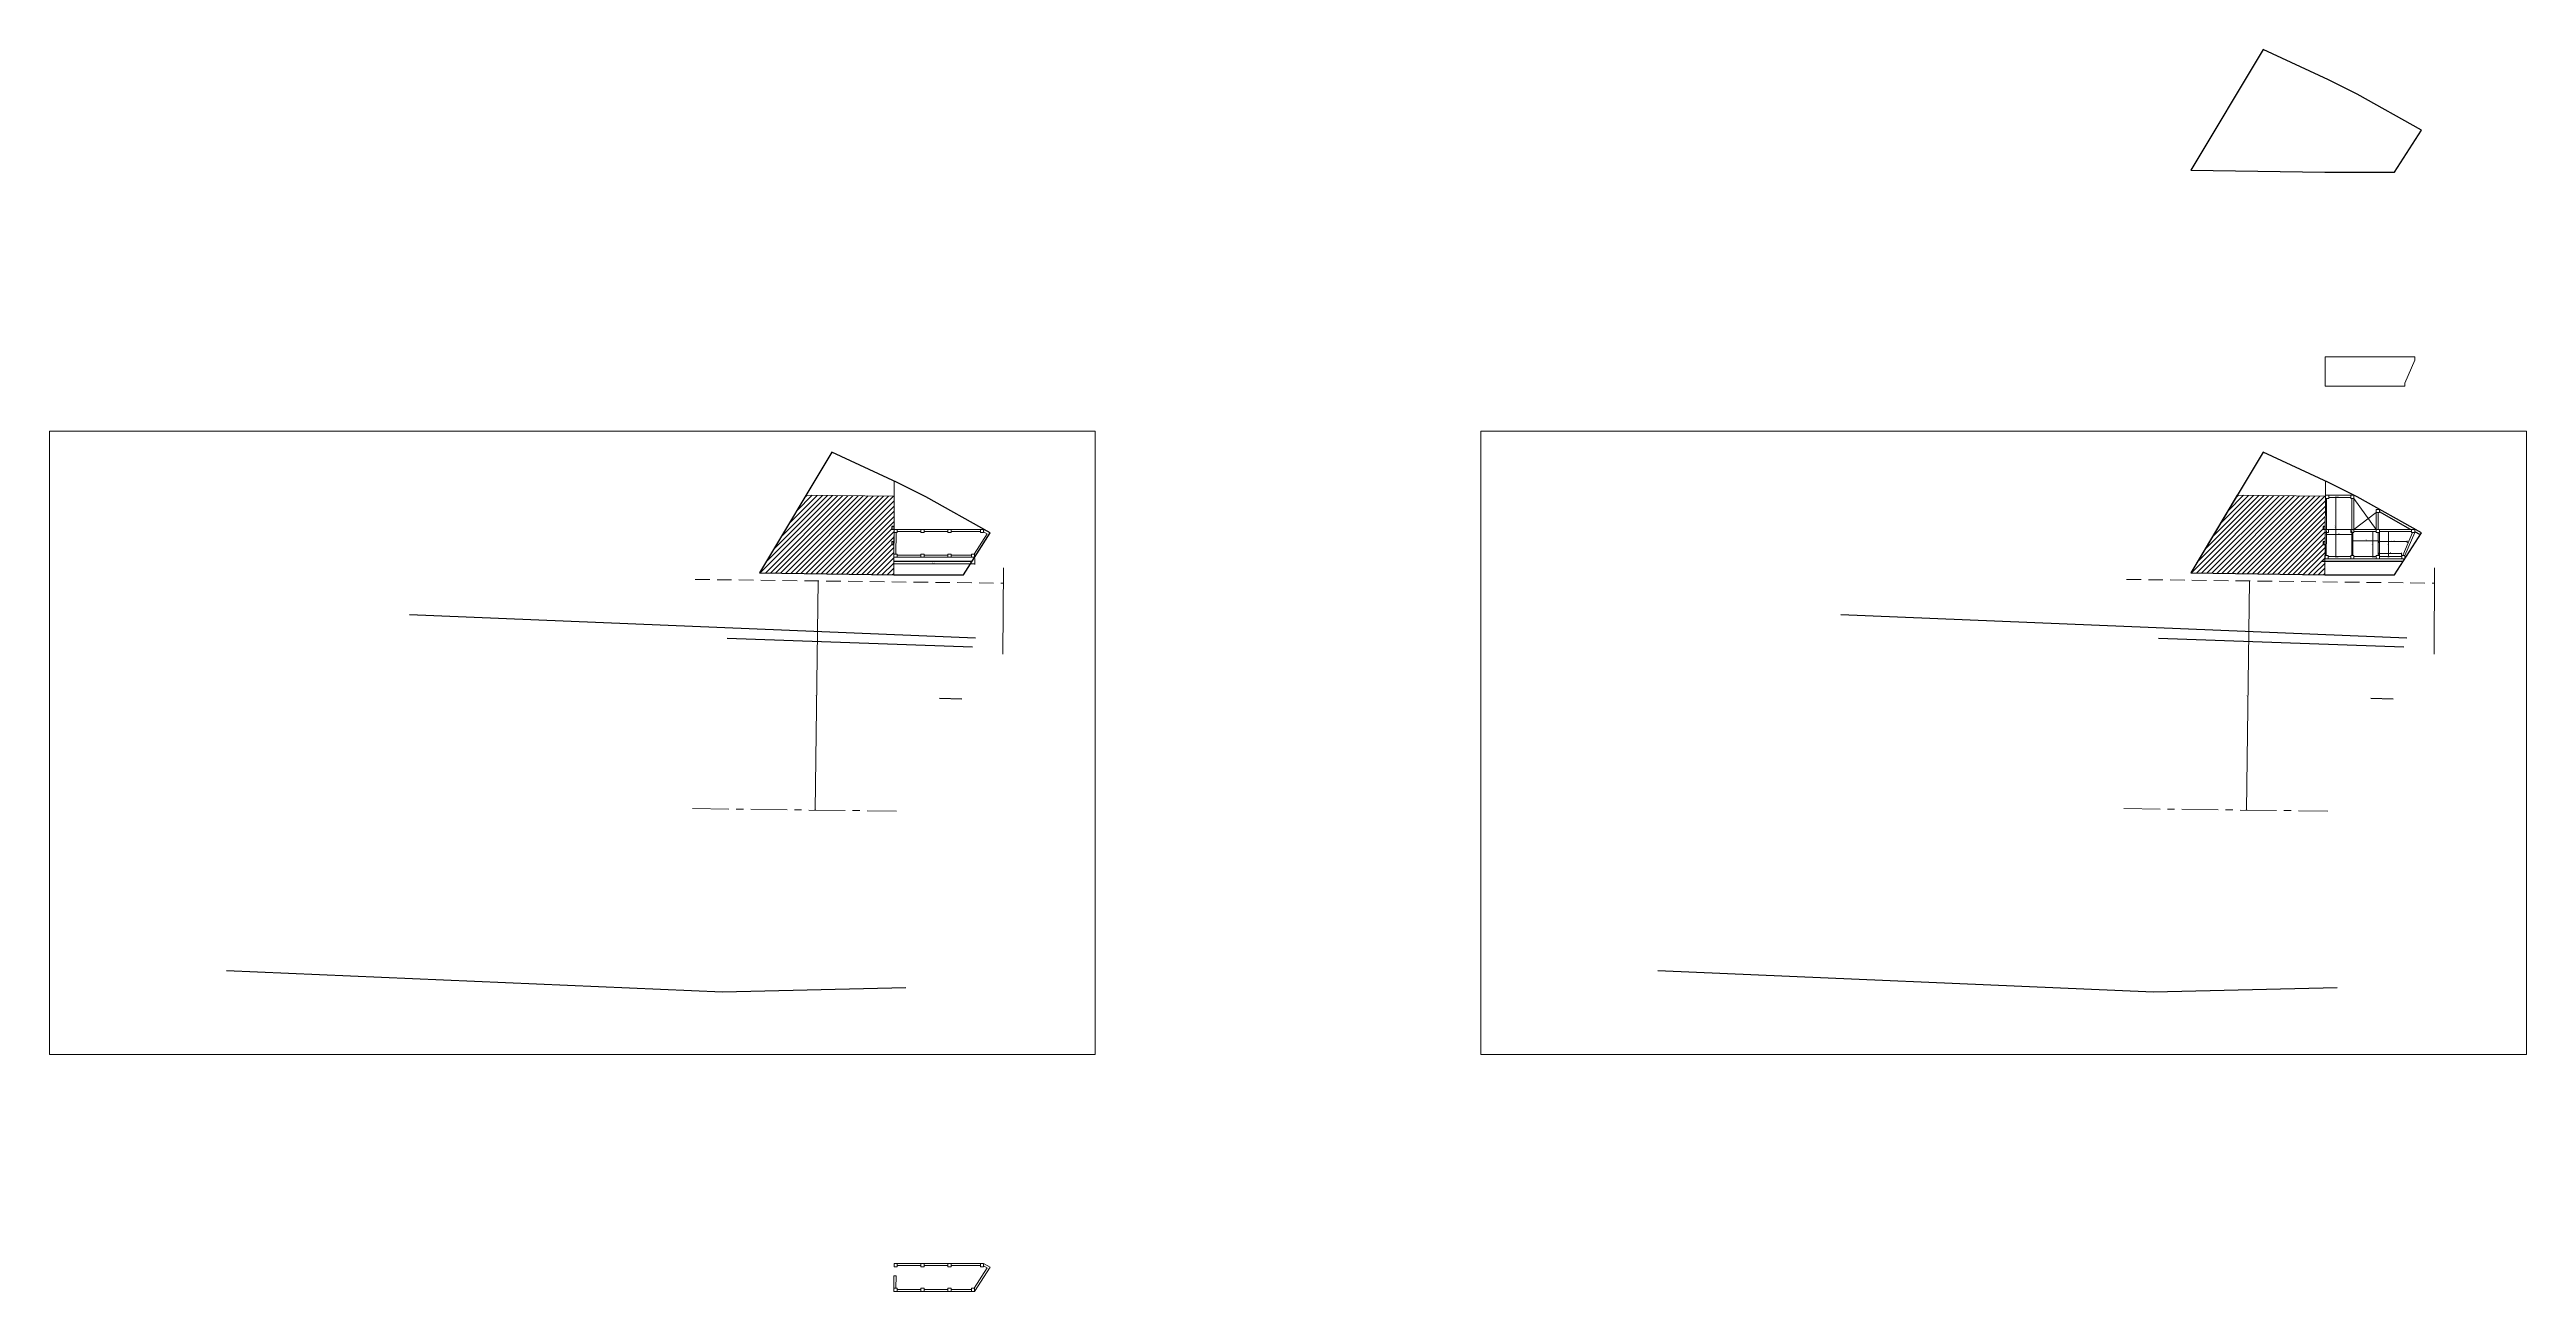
# Model space of a CAD drawing. Header units: inches. Extents: x 4069 to 91030, y -7803 to 12535.
# Drawn here: x 4069 to 14705, y 894 to 6227 of the extents above; entities that cross this region are included whole.
import ezdxf

# ---------------------------------------------------------------- set-up
doc = ezdxf.new("R2010")
doc.units = ezdxf.units.IN
doc.header["$LTSCALE"] = 5
doc.header["$MEASUREMENT"] = 0
doc.linetypes.add('CENTER', pattern=[2, 1.25, -0.25, 0.25, -0.25])
doc.linetypes.add('DASHED2', pattern=[0.375, 0.25, -0.125])
doc.layers.add('A-WALL', color=7, linetype='Continuous', lineweight=9)
doc.layers.add('DOOR', color=62, linetype='Continuous', lineweight=0)
doc.layers.add('dim line', color=7, linetype='Continuous', lineweight=15, true_color=0xfab2b2)
doc.layers.add('WALL', color=7, linetype='Continuous')
doc.styles.get("Standard").update_dxf_attribs({"font": 'arial.ttf'})
doc.dimstyles.new('Standard$0', dxfattribs={"dimtxt": 6, "dimasz": 4, "dimexe": 3, "dimexo": 6, "dimgap": 3, "dimtad": 1, "dimdec": 1, "dimzin": 0, "dimdsep": 46, "dimlunit": 4, "dimtxsty": 'Standard', "dimcen": 0.09, "dimclrd": 6, "dimclre": 6, "dimclrt": 7, "dimadec": 0, "dimazin": 0, "dimtfac": 1, "dimtdec": 1, "dimtix": 1, "dimtofl": 0, "dimtmove": 1, "dimatfit": 3, "dimfxl": 1, "dimtolj": 1, "dimtzin": 0, "dimlwd": 18, "dimlwe": 18, "dimarcsym": 0})

# ---------------------------------------------------------------- blocks, each defined once
blk = doc.blocks.new('oblique')
at = {"color": 0, "lineweight": -2}
blk.add_line((0.25, 0.25), (-0.25, -0.25), dxfattribs=at)
at = {"layer": 'dim line', "lineweight": 9}
for p, q in [((-0.4375, 0), (0.4375, 0)), ((0, 0.4375), (0, -0.4375))]:
    blk.add_line(p, q, dxfattribs=at)
blk = doc.blocks.new('*D31')
at = {"layer": 'A-WALL', "color": 33, "lineweight": 0, "ltscale": 5, "transparency": 16777216}
blk.add_line((7357, 2961), (7369, 3945), dxfattribs=at)
at = {"layer": 'A-WALL', "color": 47, "lineweight": 0, "ltscale": 5, "transparency": 16777216}
for p, q in [((7372, 3945), (7366, 3945)), ((7360, 2961), (7354, 2961))]:
    blk.add_line(p, q, dxfattribs=at)
at = {"layer": 'Defpoints', "color": 0, "ltscale": 5, "transparency": 16777216}
for p in [(7369, 3945), (7377, 3945), (7365, 2961)]:
    blk.add_point(p, dxfattribs=at)
at = {"layer": 'A-WALL', "color": 33, "lineweight": 0, "ltscale": 5, "transparency": 16777216, "xscale": 2, "yscale": 2, "zscale": 2}
for p, rotation in [((7369, 3945), 89.29419504651034), ((7357, 2961), 269.2941950465104)]:
    blk.add_blockref('oblique', p, dxfattribs=dict(at, rotation=rotation))
at = {"layer": 'A-WALL', "color": 7, "ltscale": 5, "transparency": 16777216, "insert": (7361, 3453), "char_height": 4.5, "attachment_point": 5, "rotation": 89.2942}
blk.add_mtext("\\A1;82'", dxfattribs=at)
blk = doc.blocks.new('_OBLIQUE')
at = {"color": 0, "linetype": 'ByBlock'}
blk.add_line((-0.5, -0.5), (0.5, 0.5), dxfattribs=at)
blk = doc.blocks.new('*D32')
at = {"layer": 'A-WALL', "color": 47, "lineweight": 0, "ltscale": 5, "transparency": 16777216}
for p, q in [((7695, 4041), (7695, 4015)), ((8042, 4041), (8042, 4015))]:
    blk.add_line(p, q, dxfattribs=at)
at = {"layer": 'A-WALL', "color": 33, "lineweight": 0, "ltscale": 5, "transparency": 16777216}
blk.add_line((7695, 4018), (8042, 4018), dxfattribs=at)
at = {"layer": 'Defpoints', "color": 0, "ltscale": 5, "transparency": 16777216}
for p in [(7695, 4046), (8042, 4046), (8042, 4018)]:
    blk.add_point(p, dxfattribs=at)
at = {"layer": 'A-WALL', "color": 33, "lineweight": 0, "ltscale": 5, "transparency": 16777216, "xscale": 2, "yscale": 2, "zscale": 2, "rotation": 180}
blk.add_blockref('oblique', (7695, 4018), dxfattribs=at)
at = {"layer": 'A-WALL', "color": 33, "lineweight": 0, "ltscale": 5, "transparency": 16777216, "xscale": 2, "yscale": 2, "zscale": 2}
blk.add_blockref('oblique', (8042, 4018), dxfattribs=at)
at = {"layer": 'A-WALL', "color": 7, "ltscale": 5, "transparency": 16777216, "insert": (7868, 4021), "char_height": 4.5, "attachment_point": 5}
blk.add_mtext('\\A1;28\'-11"', dxfattribs=at)
blk = doc.blocks.new('*D35')
at = {"layer": 'A-WALL', "color": 33, "lineweight": 0, "ltscale": 5, "transparency": 16777216}
blk.add_line((13503, 2961), (13515, 3945), dxfattribs=at)
at = {"layer": 'A-WALL', "color": 47, "lineweight": 0, "ltscale": 5, "transparency": 16777216}
for p, q in [((13518, 3945), (13512, 3945)), ((13506, 2961), (13500, 2961))]:
    blk.add_line(p, q, dxfattribs=at)
at = {"layer": 'Defpoints', "color": 0, "ltscale": 5, "transparency": 16777216}
for p in [(13515, 3945), (13523, 3945), (13511, 2961)]:
    blk.add_point(p, dxfattribs=at)
at = {"layer": 'A-WALL', "color": 33, "lineweight": 0, "ltscale": 5, "transparency": 16777216, "xscale": 2, "yscale": 2, "zscale": 2}
for p, rotation in [((13515, 3945), 89.29419504651034), ((13503, 2961), 269.2941950465104)]:
    blk.add_blockref('oblique', p, dxfattribs=dict(at, rotation=rotation))
at = {"layer": 'A-WALL', "color": 7, "ltscale": 5, "transparency": 16777216, "insert": (13506, 3453), "char_height": 4.5, "attachment_point": 5, "rotation": 89.2942}
blk.add_mtext("\\A1;82'", dxfattribs=at)
blk = doc.blocks.new('*D37')
at = {"layer": 'A-WALL', "color": 47, "lineweight": 0, "ltscale": 5, "transparency": 16777216}
for p, q in [((13898, 4304), (13883, 4304)), ((13897, 4049), (13883, 4049))]:
    blk.add_line(p, q, dxfattribs=at)
at = {"layer": 'A-WALL', "color": 33, "lineweight": 0, "ltscale": 5, "transparency": 16777216}
blk.add_line((13886, 4304), (13886, 4049), dxfattribs=at)
at = {"layer": 'Defpoints', "color": 0, "ltscale": 5, "transparency": 16777216}
for p in [(13903, 4304, -44), (13886, 4049), (13902, 4049)]:
    blk.add_point(p, dxfattribs=at)
at = {"layer": 'A-WALL', "color": 33, "lineweight": 0, "ltscale": 5, "transparency": 16777216, "xscale": 2, "yscale": 2, "zscale": 2}
for p, rotation in [((13886, 4304), 90), ((13886, 4049), 270)]:
    blk.add_blockref('oblique', p, dxfattribs=dict(at, rotation=rotation))
at = {"layer": 'A-WALL', "color": 7, "ltscale": 5, "transparency": 16777216, "insert": (13883, 4177), "char_height": 4.5, "attachment_point": 5, "rotation": 90}
blk.add_mtext('\\A1;21\'-2"', dxfattribs=at)
blk = doc.blocks.new('*D38')
at = {"layer": 'A-WALL', "color": 47, "lineweight": 0, "ltscale": 5, "transparency": 16777216}
for p, q in [((13846, 4161), (13846, 4141)), ((13955, 4161), (13955, 4141))]:
    blk.add_line(p, q, dxfattribs=at)
at = {"layer": 'A-WALL', "color": 33, "lineweight": 0, "ltscale": 5, "transparency": 16777216}
blk.add_line((13955, 4144), (13846, 4144), dxfattribs=at)
at = {"layer": 'Defpoints', "color": 0, "ltscale": 5, "transparency": 16777216}
for p in [(13846, 4166), (13955, 4166, -29), (13846, 4144)]:
    blk.add_point(p, dxfattribs=at)
at = {"layer": 'A-WALL', "color": 33, "lineweight": 0, "ltscale": 5, "transparency": 16777216, "xscale": 2, "yscale": 2, "zscale": 2, "rotation": 180}
blk.add_blockref('oblique', (13846, 4144), dxfattribs=at)
at = {"layer": 'A-WALL', "color": 33, "lineweight": 0, "ltscale": 5, "transparency": 16777216, "xscale": 2, "yscale": 2, "zscale": 2}
blk.add_blockref('oblique', (13955, 4144), dxfattribs=at)
at = {"layer": 'A-WALL', "color": 7, "ltscale": 5, "transparency": 16777216, "insert": (13900, 4147), "char_height": 4.5, "attachment_point": 5}
blk.add_mtext('\\A1;9\'-1"', dxfattribs=at)
blk = doc.blocks.new('*D39')
at = {"layer": 'A-WALL', "color": 47, "lineweight": 0, "ltscale": 5, "transparency": 16777216}
for p, q in [((13959, 4147), (13959, 4114)), ((14068, 4147), (14068, 4114))]:
    blk.add_line(p, q, dxfattribs=at)
at = {"layer": 'A-WALL', "color": 33, "lineweight": 0, "ltscale": 5, "transparency": 16777216}
blk.add_line((13959, 4117), (14068, 4117), dxfattribs=at)
at = {"layer": 'Defpoints', "color": 0, "ltscale": 5, "transparency": 16777216}
for p in [(13959, 4152, -58), (14068, 4152), (14068, 4117)]:
    blk.add_point(p, dxfattribs=at)
at = {"layer": 'A-WALL', "color": 33, "lineweight": 0, "ltscale": 5, "transparency": 16777216, "xscale": 2, "yscale": 2, "zscale": 2, "rotation": 180}
blk.add_blockref('oblique', (13959, 4117), dxfattribs=at)
at = {"layer": 'A-WALL', "color": 33, "lineweight": 0, "ltscale": 5, "transparency": 16777216, "xscale": 2, "yscale": 2, "zscale": 2}
blk.add_blockref('oblique', (14068, 4117), dxfattribs=at)
at = {"layer": 'A-WALL', "color": 7, "ltscale": 5, "transparency": 16777216, "insert": (14014, 4120), "char_height": 4.5, "attachment_point": 5}
blk.add_mtext('\\A1;9\'-1"', dxfattribs=at)
blk = doc.blocks.new('*D40')
at = {"layer": 'A-WALL', "color": 47, "lineweight": 0, "ltscale": 5, "transparency": 16777216}
for p, q in [((14054, 4157), (14042, 4157)), ((14054, 4049), (14042, 4049))]:
    blk.add_line(p, q, dxfattribs=at)
at = {"layer": 'A-WALL', "color": 33, "lineweight": 0, "ltscale": 5, "transparency": 16777216}
blk.add_line((14045, 4157), (14045, 4049), dxfattribs=at)
at = {"layer": 'Defpoints', "color": 0, "ltscale": 5, "transparency": 16777216}
for p in [(14059, 4157), (14045, 4049), (14059, 4049)]:
    blk.add_point(p, dxfattribs=at)
at = {"layer": 'A-WALL', "color": 33, "lineweight": 0, "ltscale": 5, "transparency": 16777216, "xscale": 2, "yscale": 2, "zscale": 2}
for p, rotation in [((14045, 4157), 90), ((14045, 4049), 270)]:
    blk.add_blockref('oblique', p, dxfattribs=dict(at, rotation=rotation))
at = {"layer": 'A-WALL', "color": 7, "ltscale": 5, "transparency": 16777216, "insert": (14043, 4103), "char_height": 4.5, "attachment_point": 5, "rotation": 90}
blk.add_mtext("\\A1;9'", dxfattribs=at)
blk = doc.blocks.new('*D41')
at = {"layer": 'A-WALL', "color": 47, "lineweight": 0, "ltscale": 5, "transparency": 16777216}
for p, q in [((14116, 4157), (14110, 4157)), ((14116, 4049), (14110, 4049))]:
    blk.add_line(p, q, dxfattribs=at)
at = {"layer": 'A-WALL', "color": 33, "lineweight": 0, "ltscale": 5, "transparency": 16777216}
blk.add_line((14113, 4049), (14113, 4157), dxfattribs=at)
at = {"layer": 'Defpoints', "color": 0, "ltscale": 5, "transparency": 16777216}
for p in [(14113, 4157), (14121, 4157), (14121, 4049)]:
    blk.add_point(p, dxfattribs=at)
at = {"layer": 'A-WALL', "color": 33, "lineweight": 0, "ltscale": 5, "transparency": 16777216, "xscale": 2, "yscale": 2, "zscale": 2}
for p, rotation in [((14113, 4157), 90), ((14113, 4049), 270)]:
    blk.add_blockref('oblique', p, dxfattribs=dict(at, rotation=rotation))
at = {"layer": 'A-WALL', "color": 7, "ltscale": 5, "transparency": 16777216, "insert": (14110, 4103), "char_height": 4.5, "attachment_point": 5, "rotation": 90}
blk.add_mtext("\\A1;9'", dxfattribs=at)
blk = doc.blocks.new('*D42')
at = {"layer": 'A-WALL', "color": 47, "lineweight": 0, "ltscale": 5, "transparency": 16777216}
for p, q in [((14073, 4108), (14073, 4117)), ((14193, 4108), (14193, 4117))]:
    blk.add_line(p, q, dxfattribs=at)
at = {"layer": 'A-WALL', "color": 33, "lineweight": 0, "ltscale": 5, "transparency": 16777216}
blk.add_line((14193, 4114), (14073, 4114), dxfattribs=at)
at = {"layer": 'Defpoints', "color": 0, "ltscale": 5, "transparency": 16777216}
for p in [(14073, 4114), (14073, 4103), (14193, 4103)]:
    blk.add_point(p, dxfattribs=at)
at = {"layer": 'A-WALL', "color": 33, "lineweight": 0, "ltscale": 5, "transparency": 16777216, "xscale": 2, "yscale": 2, "zscale": 2, "rotation": 180}
blk.add_blockref('oblique', (14073, 4114), dxfattribs=at)
at = {"layer": 'A-WALL', "color": 33, "lineweight": 0, "ltscale": 5, "transparency": 16777216, "xscale": 2, "yscale": 2, "zscale": 2}
blk.add_blockref('oblique', (14193, 4114), dxfattribs=at)
at = {"layer": 'A-WALL', "color": 7, "ltscale": 5, "transparency": 16777216, "insert": (14133, 4117), "char_height": 4.5, "attachment_point": 5}
blk.add_mtext('\\A1;9\'-11"', dxfattribs=at)
blk = doc.blocks.new('*D43')
at = {"layer": 'A-WALL', "color": 47, "lineweight": 0, "ltscale": 5, "transparency": 16777216}
for p, q in [((14073, 4059), (14073, 4065)), ((14169, 4054), (14169, 4065))]:
    blk.add_line(p, q, dxfattribs=at)
at = {"layer": 'A-WALL', "color": 33, "lineweight": 0, "ltscale": 5, "transparency": 16777216}
blk.add_line((14073, 4062), (14169, 4062), dxfattribs=at)
at = {"layer": 'Defpoints', "color": 0, "ltscale": 5, "transparency": 16777216}
for p in [(14073, 4054), (14169, 4062), (14169, 4049)]:
    blk.add_point(p, dxfattribs=at)
at = {"layer": 'A-WALL', "color": 33, "lineweight": 0, "ltscale": 5, "transparency": 16777216, "xscale": 2, "yscale": 2, "zscale": 2, "rotation": 180}
blk.add_blockref('oblique', (14073, 4062), dxfattribs=at)
at = {"layer": 'A-WALL', "color": 33, "lineweight": 0, "ltscale": 5, "transparency": 16777216, "xscale": 2, "yscale": 2, "zscale": 2}
blk.add_blockref('oblique', (14169, 4062), dxfattribs=at)
at = {"layer": 'A-WALL', "color": 7, "ltscale": 5, "transparency": 16777216, "insert": (14121, 4065), "char_height": 4.5, "attachment_point": 5}
blk.add_mtext("\\A1;8'", dxfattribs=at)

msp = doc.modelspace()

# ---------------------------------------------------------------- hatches: boundary and pattern name
at = {"layer": 'A-WALL', "ltscale": 5}
h = msp.add_hatch(dxfattribs=at)
h.set_pattern_fill('ANSI31', color=256, scale=125)
h.set_pattern_definition([(45, (-91179.472, 20671.61), (-11.0485435, 11.0485435), [])])
h.paths.add_polyline_path([(7695.33, 4166.42), (7686.33, 4166.54), (7686.41, 4178.54), (7695.41, 4178.42), (7696.26, 4308.42), (7317.79, 4312.92), (7118.12, 3979.07), (7694.05, 3970.43), (7694.55, 4046.43), (7694.55, 4060.43), (7694.64, 4060.43), (7694.91, 4101.42), (7685.91, 4101.54), (7685.99, 4113.54), (7694.99, 4113.42)])
h = msp.add_hatch(dxfattribs=at)
h.set_pattern_fill('ANSI31', color=256, scale=125)
h.set_pattern_definition([(45, (-85033.939, 20671.61), (-11.0485435, 11.0485435), [])])
h.paths.add_polyline_path([(13840.87, 4166.42), (13831.87, 4166.54), (13831.95, 4178.54), (13840.95, 4178.42), (13841.79, 4308.42), (13463.32, 4312.92), (13263.65, 3979.07), (13839.59, 3970.43), (13840.08, 4046.43), (13840.08, 4060.43), (13840.18, 4060.43), (13840.44, 4101.42), (13831.44, 4101.54), (13831.52, 4113.54), (13840.52, 4113.42)])

# ---------------------------------------------------------------- linework, layer by layer
for p, q in [((13573.78, 6226.54, -58.17), (13263.65, 5708.01, -58.17)), ((13854.26, 6096.69, -58.17), (13573.78, 6226.54, -58.17)), ((13977.62, 6034.76, -58.17), (13854.26, 6096.69, -58.17)), ((14253.72, 5879.69, -58.17), (13977.62, 6034.76, -58.17)), ((14138.76, 5699.36, -58.17), (14253.72, 5879.69, -58.17)), ((13263.65, 5708.01, -58.17), (13839.59, 5699.36, -58.17)), ((13839.59, 5699.36, -58.17), (14138.76, 5699.36, -58.17)), ((7428.24, 4497.61, -58.17), (7118.12, 3979.07, -58.17)), ((7708.72, 4367.76, -58.17), (7428.24, 4497.61, -58.17)), ((13573.78, 4497.61, -58.17), (13263.65, 3979.07, -58.17)), ((13854.26, 4367.76, -58.17), (13573.78, 4497.61, -58.17)), ((7832.09, 4305.83, -58.17), (7708.72, 4367.76, -58.17)), ((13977.62, 4305.83, -58.17), (13854.26, 4367.76, -58.17)), ((8108.18, 4150.76, -58.17), (7832.09, 4305.83, -58.17)), ((14253.72, 4150.76, -58.17), (13977.62, 4305.83, -58.17)), ((7993.23, 3970.43, -58.17), (8108.18, 4150.76, -58.17)), ((14207.45, 4166.42, -58.17), (14073.38, 4241.72, -58.17)), ((14138.76, 3970.43, -58.17), (14253.72, 4150.76, -58.17)), ((14249.31, 4142.91, -58.17), (14225.83, 4156.1, -58.17)), ((7118.12, 3979.07, -58.17), (7694.05, 3970.43, -58.17)), ((7694.05, 4030.43, -58.17), (8031.47, 4030.43, -58.17)), ((7694.05, 3970.43, -58.17), (7993.23, 3970.43, -58.17)), ((13263.65, 3979.07, -58.17), (13839.59, 3970.43, -58.17)), ((13826.35, 4030.43, -58.17), (14177.01, 4030.43, -58.17)), ((13839.59, 3970.43, -58.17), (14138.76, 3970.43, -58.17)), ((5614.77, 3801.32, -5.61), (8045.98, 3700.59, -56.63)), ((11760.31, 3801.32, -5.61), (14191.51, 3700.59, -56.63)), ((8032.76, 3660.78, -55.89), (6979.45, 3698.09, -59.35)), ((14178.3, 3660.78, -55.89), (13124.99, 3698.09, -59.35)), ((7986.83, 3437.09, -65.96), (7891.09, 3439.6, -65.57)), ((14132.36, 3437.09, -65.96), (14036.62, 3439.6, -65.57)), ((6958.23, 2178.86, 1.52), (4828.94, 2270.27, 1.52)), ((13103.76, 2178.86, 1.52), (10974.48, 2270.27, 1.52)), ((7746.46, 2197.2, 1.52), (6958.23, 2178.86, 1.52)), ((13891.99, 2197.2, 1.52), (13103.76, 2178.86, 1.52))]:
    msp.add_line(p, q)
for p, q in [((13840.04, 4780.51, -58.17), (13840.87, 4906.51, -58.17)), ((14225.83, 4906.51), (13840.87, 4906.51)), ((14183.38, 4794.51), (14225.83, 4892.51, -58.17)), ((14225.83, 4892.51, -58.17), (14225.83, 4906.51, -58.17)), ((14183.38, 4780.51, -58.17), (14183.38, 4794.51)), ((13840.04, 4780.51, -58.17), (14183.38, 4780.51, -58.17)), ((7696.26, 4308.42, -58.17), (7696.68, 4373.33, -58.17)), ((13841.79, 4308.42, -58.17), (13842.22, 4373.33, -58.17)), ((13846.73, 4298.61), (13845.87, 4166.42)), ((13855.82, 4312.61, -58.17), (13950.12, 4312.61, -29.08)), ((13855.82, 4303.61, -58.17), (13950.12, 4303.61, -29.08)), ((13955.12, 4298.61, -29.08), (13955.12, 4166.42, -29.08)), ((13964.12, 4298.61, -29.08), (13964.12, 4166.42, -29.08)), ((13964.12, 4298.61, -29.08), (14059.38, 4166.42)), ((7694.99, 4113.42, -58.17), (7695.33, 4152.42)), ((7695.33, 4166.42, -58.17), (8080.3, 4166.42, -58.17)), ((13840.04, 4040.42, -58.17), (13840.87, 4166.42, -58.17)), ((13840.87, 4166.42, -58.17), (13854.87, 4166.42, -58.17)), ((13845.78, 4152.42), (13845.14, 4054.45)), ((13950.12, 4166.42, -58.17), (14073.38, 4166.42, -58.17)), ((13954.87, 4054.42, -58.17), (13954.87, 4152.42, -58.17)), ((13959.37, 4054.42, -58.17), (13959.37, 4152.42, -58.17)), ((13964.12, 4166.42, -29.08), (14059.38, 4238.05)), ((14059.38, 4157.42), (13964.12, 4157.42)), ((14059.38, 4238.05), (14059.38, 4166.42)), ((14068.38, 4238.05), (14068.38, 4166.42)), ((14068.38, 4054.42), (14068.38, 4152.42)), ((14073.38, 4054.42), (14073.38, 4166.42)), ((14207.11, 4166.42), (14073.38, 4166.42)), ((14211.83, 4157.42), (14073.38, 4157.42)), ((14173.57, 4054.42, 2.12), (14216.02, 4152.42, -56.05)), ((14183.38, 4054.42), (14225.83, 4152.42, -58.17)), ((14207.11, 4166.42, -58.17), (14225.83, 4166.42, -58.17)), ((7157.8, 4046.42, -58.17), (7158.4, 4046.42, -58.17)), ((7694.55, 4046.42, -58.17), (8041.67, 4046.42, -58.17)), ((13303.33, 4046.42, -58.17), (13303.93, 4046.42, -58.17)), ((13854.14, 4049.42), (13950.12, 4049.42)), ((13964.12, 4049.42), (14059.38, 4049.42)), ((14073.38, 4049.42), (14169.38, 4049.42)), ((8165, 4000.68), (8162.93, 3630.48)), ((13836.35, 4040.42, -58.17), (14183.38, 4040.42, -58.17)), ((14310.54, 4000.68), (14308.46, 3630.48)), ((7694.99, 961.12, -58.17), (7703.99, 961.12, -58.17)), ((7695.33, 1014.12, -58.17), (8080.3, 1014.12, -58.17)), ((7694.55, 894.12, -58.17), (8041.67, 894.12, -58.17))]:
    msp.add_line(p, q, dxfattribs=at)
at = {"layer": 'A-WALL', "linetype": 'DASHED2', "ltscale": 50}
for p, q in [((6842.03, 3951.42), (8164.63, 3935.13)), ((12987.57, 3951.42), (14310.17, 3935.13))]:
    msp.add_line(p, q, dxfattribs=at)
at = {"layer": 'A-WALL', "linetype": 'CENTER', "ltscale": 25}
for p, q in [((6829.91, 2967.49), (7706.7, 2956.69)), ((12975.45, 2967.49), (13852.24, 2956.69))]:
    msp.add_line(p, q, dxfattribs=at)
at = {"layer": 'A-WALL', "ltscale": 5}
for points in [[(13977.62, 6034.76), (13854.26, 6096.69), (13573.78, 6226.54), (13263.65, 5708.01), (13839.59, 5699.36), (14138.76, 5699.36), (14253.72, 5879.69)], [(8108.18, 4150.76), (8080.3, 4166.42), (7695.33, 4166.42), (7694.55, 4046.42), (8041.67, 4046.42)], [(7695.33, 4166.42), (7709.33, 4166.42), (7709.33, 4152.42), (7695.33, 4152.42)], [(7810.55, 4166.42), (7824.55, 4166.42), (7824.55, 4152.42), (7810.55, 4152.42)], [(7926.55, 4166.42), (7940.55, 4166.42), (7940.55, 4152.42), (7926.55, 4152.42)], [(8066.3, 4166.42), (8080.3, 4166.42), (8080.3, 4152.42), (8066.3, 4152.42)], [(14059.38, 4252.05), (14073.38, 4252.05), (14073.38, 4238.05), (14059.38, 4238.05)], [(14059.38, 4166.42), (14073.38, 4166.42), (14073.38, 4152.42), (14059.38, 4152.42)], [(7810.55, 4060.43), (7824.55, 4060.43), (7824.55, 4046.43), (7810.55, 4046.43)], [(7926.55, 4060.43), (7940.55, 4060.43), (7940.55, 4046.43), (7926.55, 4046.43)], [(8027.67, 4060.43), (8041.67, 4060.43), (8041.67, 4046.43), (8027.67, 4046.43)], [(13840.14, 4054.42), (13854.14, 4054.42), (13854.14, 4040.42), (13840.14, 4040.42)], [(14059.38, 4054.42), (14073.38, 4054.42), (14073.38, 4040.42), (14059.38, 4040.42)], [(14169.38, 4054.42), (14183.38, 4054.42), (14183.38, 4040.42), (14169.38, 4040.42)], [(7695.33, 1014.12), (7709.33, 1014.12), (7709.33, 1000.12), (7695.33, 1000.12)], [(7810.55, 1014.12), (7824.55, 1014.12), (7824.55, 1000.12), (7810.55, 1000.12)], [(7926.55, 1014.12), (7940.55, 1014.12), (7940.55, 1000.12), (7926.55, 1000.12)], [(8066.3, 1014.12), (8080.3, 1014.12), (8080.3, 1000.12), (8066.3, 1000.12)], [(7810.55, 908.12), (7824.55, 908.12), (7824.55, 894.12), (7810.55, 894.12)], [(7926.55, 908.12), (7940.55, 908.12), (7940.55, 894.12), (7926.55, 894.12)], [(8027.67, 908.12), (8041.67, 908.12), (8041.67, 894.12), (8027.67, 894.12)]]:
    msp.add_lwpolyline(points, close=True, dxfattribs=at)
at = {"layer": 'A-WALL', "ltscale": 5, "elevation": -58.17}
msp.add_lwpolyline([(13840.87, 4906.51), (13840.04, 4780.51), (14183.38, 4780.51), (14183.38, 4794.51), (14225.83, 4892.51), (14225.83, 4906.51), (13840.87, 4906.51)], dxfattribs=at)
at = {"layer": 'A-WALL', "ltscale": 5}
for points, elevation in [([(13841.82, 4312.61), (13855.82, 4312.61), (13855.82, 4298.61), (13841.82, 4298.61)], -58.17), ([(13950.12, 4312.61), (13964.12, 4312.61), (13964.12, 4298.61), (13950.12, 4298.61)], -29.08), ([(13840.87, 4166.42), (13840.04, 4040.42), (14183.38, 4040.42), (14183.38, 4054.42), (14225.83, 4152.42), (14225.83, 4166.42)], -58.17), ([(13840.87, 4166.42), (13854.87, 4166.42), (13854.87, 4152.42), (13840.87, 4152.42)], -58.17), ([(13950.12, 4166.42), (13964.12, 4166.42), (13964.12, 4152.42), (13950.12, 4152.42)], -29.08), ([(14211.83, 4166.42), (14225.83, 4166.42), (14225.83, 4152.42), (14211.83, 4152.42)], -58.17), ([(7694.64, 4060.42), (7708.64, 4060.42), (7708.64, 4046.42), (7694.64, 4046.42)], -58.17), ([(13950.12, 4054.42), (13964.12, 4054.42), (13964.12, 4040.42), (13950.12, 4040.42)], -58.17), ([(7694.64, 908.12), (7708.64, 908.12), (7708.64, 894.12), (7694.64, 894.12)], -58.17)]:
    msp.add_lwpolyline(points, close=True, dxfattribs=dict(at, elevation=elevation))
for points in [[(7704.24, 4152.42), (7703.64, 4060.42)], [(7810.55, 4157.42), (7709.33, 4157.42)], [(7926.55, 4157.42), (7824.55, 4157.42)], [(8066.3, 4157.42), (7940.55, 4157.42)], [(8039.92, 4060.43), (8095.48, 4147.57), (8080.3, 4156.1)], [(7708.64, 4055.42), (7810.55, 4055.42)], [(7824.55, 4055.42), (7926.55, 4055.42)], [(7940.55, 4055.42), (8027.67, 4055.42)], [(7694.99, 961.12), (7694.55, 894.12), (8041.67, 894.12), (8108.18, 998.46), (8080.3, 1014.12), (7695.33, 1014.12)], [(7703.99, 961.12), (7703.64, 908.12)], [(7810.55, 1005.12), (7709.33, 1005.12)], [(7926.55, 1005.12), (7824.55, 1005.12)], [(8066.3, 1005.12), (7940.55, 1005.12)], [(8039.92, 908.12), (8095.48, 995.27), (8080.3, 1003.8)], [(7708.64, 903.12), (7810.55, 903.12)], [(7824.55, 903.12), (7926.55, 903.12)], [(7940.55, 903.12), (8027.67, 903.12)]]:
    msp.add_lwpolyline(points, dxfattribs=at)
at = {"layer": 'DOOR', "lineweight": 13}
for points in [[(4069.29, 4588.24), (8559.41, 4588.24), (8559.41, 1912.1), (4069.29, 1912.1)], [(10214.82, 4588.24), (14704.95, 4588.24), (14704.95, 1912.1), (10214.82, 1912.1)]]:
    msp.add_lwpolyline(points, close=True, dxfattribs=at)
at = {"layer": 'DOOR', "lineweight": 13, "elevation": -58.17}
for points in [[(7118.12, 3979.07), (7694.05, 3970.43), (7696.26, 4308.42), (7317.79, 4312.92)], [(13263.65, 3979.07), (13839.59, 3970.43), (13841.79, 4308.42), (13463.32, 4312.92)]]:
    msp.add_lwpolyline(points, close=True, dxfattribs=at)
at = {"layer": 'WALL', "color": 2, "linetype": 'ByBlock', "ltscale": 5, "elevation": -58.17}
for points in [[(7686.41, 4178.54), (7686.33, 4166.54), (7695.33, 4166.42), (7695.41, 4178.42)], [(13831.95, 4178.54), (13831.87, 4166.54), (13840.87, 4166.42), (13840.95, 4178.42)], [(7685.99, 4113.54), (7685.91, 4101.54), (7694.91, 4101.42), (7694.99, 4113.42)], [(13831.52, 4113.54), (13831.44, 4101.54), (13840.44, 4101.42), (13840.52, 4113.42)]]:
    msp.add_lwpolyline(points, close=True, dxfattribs=at)

# ---------------------------------------------------------------- dimensions: what is measured, and where the dimension line sits
at = {"layer": 'A-WALL', "ltscale": 5}
for base, p1, p2, picture, middle in [((13885.59, 4049.42), (13902.97, 4303.61, -43.63), (13902.13, 4049.42), '*D37', (13882.83, 4176.51)), ((14045.3, 4049.42), (14059.38, 4157.42), (14059.38, 4049.42), '*D40', (14042.5, 4103.42)), ((14112.94, 4157.42), (14121.38, 4049.42), (14121.38, 4157.42), '*D41', (14110.14, 4103.42))]:
    dim = msp.add_linear_dim(base=base, p1=p1, p2=p2, angle=90, dimstyle='Standard$0', override={"dimtxt": 4.5, "dimasz": 2, "dimexo": 5, "dimgap": 0.5, "dimdec": 0, "dimzin": 12, "dimpost": '\\X', "dimblk": 'oblique', "dimcen": 3, "dimclrd": 33, "dimclre": 47, "dimtfac": 0.5, "dimtdec": 0, "dimfxl": 3, "dimlwd": 0, "dimlwe": 0}, dxfattribs=at)
    dim.commit()
    dim.dimension.update_dxf_attribs({"geometry": picture, "text_midpoint": middle})
for base, p1, p2, picture, middle in [((13845.87, 4143.77), (13955.12, 4166.42, -29.08), (13845.87, 4166.42), '*D38', (13900.49, 4146.56)), ((14068.38, 4117.05), (13959.37, 4152.42, -58.17), (14068.38, 4152.42), '*D39', (14013.88, 4119.85)), ((8041.67, 4018.44), (7694.55, 4046.42), (8041.67, 4046.42), '*D32', (7868.11, 4021.24)), ((14073.38, 4114.49), (14192.6, 4103.42), (14073.38, 4103.42), '*D42', (14132.99, 4117.29)), ((14169.38, 4062.18), (14073.38, 4054.42), (14169.38, 4049.42), '*D43', (14121.38, 4064.98))]:
    dim = msp.add_linear_dim(base=base, p1=p1, p2=p2, dimstyle='Standard$0', override={"dimtxt": 4.5, "dimasz": 2, "dimexo": 5, "dimgap": 0.5, "dimdec": 0, "dimzin": 12, "dimpost": '\\X', "dimblk": 'oblique', "dimcen": 3, "dimclrd": 33, "dimclre": 47, "dimtfac": 0.5, "dimtdec": 0, "dimfxl": 3, "dimlwd": 0, "dimlwe": 0}, dxfattribs=at)
    dim.commit()
    dim.dimension.update_dxf_attribs({"geometry": picture, "text_midpoint": middle})
for p1, p2, picture, middle in [((7365.01, 2960.9), (7377.14, 3944.83), '*D31', (7360.56, 3452.99)), ((13510.55, 2960.9), (13522.67, 3944.83), '*D35', (13506.1, 3452.99))]:
    dim = msp.add_aligned_dim(p1=p1, p2=p2, distance=7.71, dimstyle='Standard$0', override={"dimtxt": 4.5, "dimasz": 2, "dimexo": 5, "dimgap": 0.5, "dimzin": 12, "dimpost": '\\X', "dimblk": 'oblique', "dimcen": 3, "dimclrd": 33, "dimclre": 47, "dimtfac": 0.5, "dimfxl": 3, "dimlwd": 0, "dimlwe": 0}, dxfattribs=at)
    dim.commit()
    dim.dimension.update_dxf_attribs({"geometry": picture, "text_midpoint": middle})

doc.saveas('drawing.dxf')
